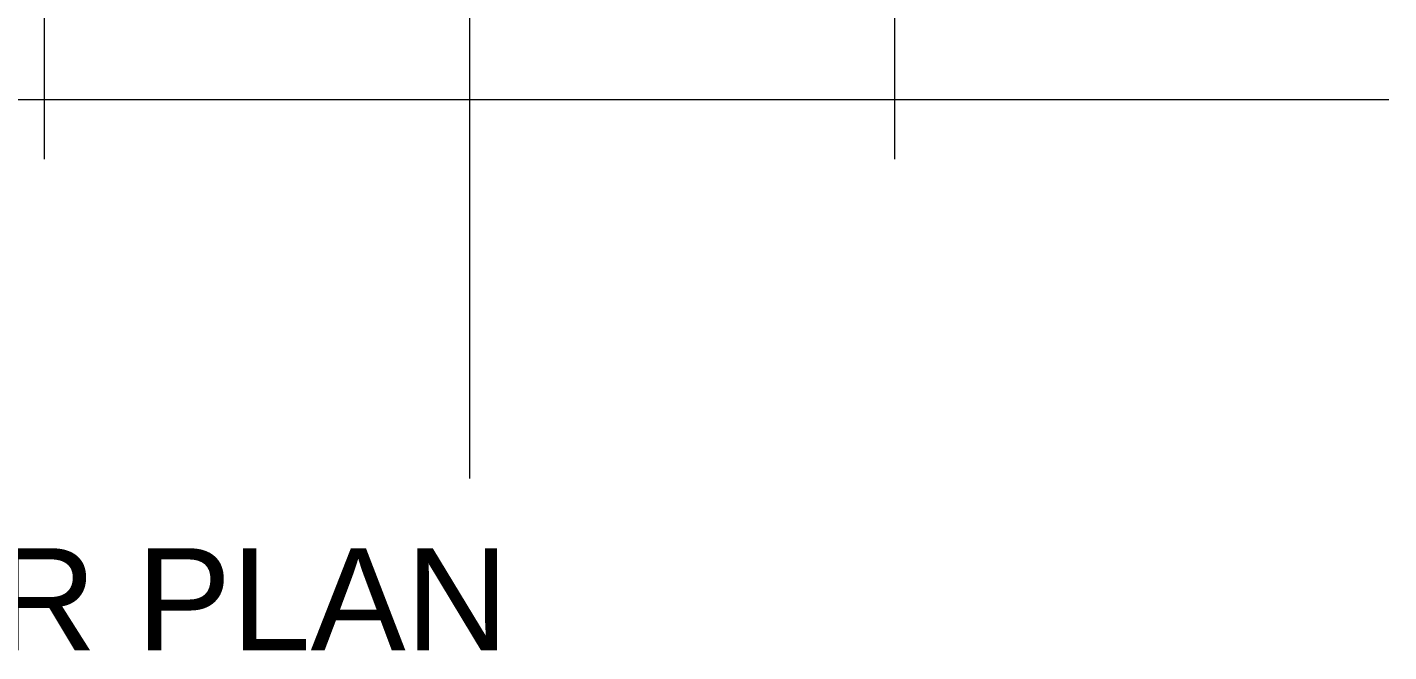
# Model space of a CAD drawing. Header units: millimetres. Extents: x 2399484 to 3337895, y 3598750 to 3969149.
# Drawn here: x 2460340 to 2484358, y 3868890 to 3879904 of the extents above; entities that cross this region are included whole.
import ezdxf

# ---------------------------------------------------------------- set-up
doc = ezdxf.new("R2010")
doc.units = ezdxf.units.MM
doc.header["$MEASUREMENT"] = 0
doc.linetypes.add('CENTER', pattern=[2, 1.25, -0.25, 0.25, -0.25])
for name, color, linetype, lineweight in [('0newfurnture', 30, 'Continuous', 15), ('centreline', 52, 'CENTER', 5), ('TXT', 7, 'Continuous', 25)]:
    doc.layers.add(name, color=color, linetype=linetype, lineweight=lineweight)
doc.styles.add('ARIAL', font='arial.ttf')

# ---------------------------------------------------------------- blocks, each defined once
blk = doc.blocks.new('main grid')
at = {"layer": 'centreline', "ltscale": 5}
for p, q in [((2542161, 4018930), (2542161, 3976624)), ((2549661, 4018930), (2549661, 3976624)), ((2557161, 4018930), (2557161, 3976624))]:
    blk.add_line(p, q, dxfattribs=at)

msp = doc.modelspace()

# ---------------------------------------------------------------- linework, layer by layer
at = {"layer": 'centreline', "ltscale": 5}
for p, q in [((2468140.3, 3919883.3), (2468140.3, 3871943.3)), ((2484358.3, 3878625.2), (2456553.9, 3878625.2))]:
    msp.add_line(p, q, dxfattribs=at)

# ---------------------------------------------------------------- block references
at = {"layer": '0newfurnture', "ltscale": 5}
msp.add_blockref('main grid', (-81520.5, -99046.7), dxfattribs=at)

# ---------------------------------------------------------------- texts
at = {"layer": 'TXT', "color": 244, "ltscale": 20, "true_color": 0x991b1e, "insert": (2441030.6, 3869802.4), "char_height": 2100, "width": 102139.87, "attachment_point": 4, "rotation": 0.0002, "style": 'ARIAL'}
msp.add_mtext('{\\H0.85714x;GROUND FLOOR PLAN}', dxfattribs=at)

doc.saveas('drawing.dxf')
